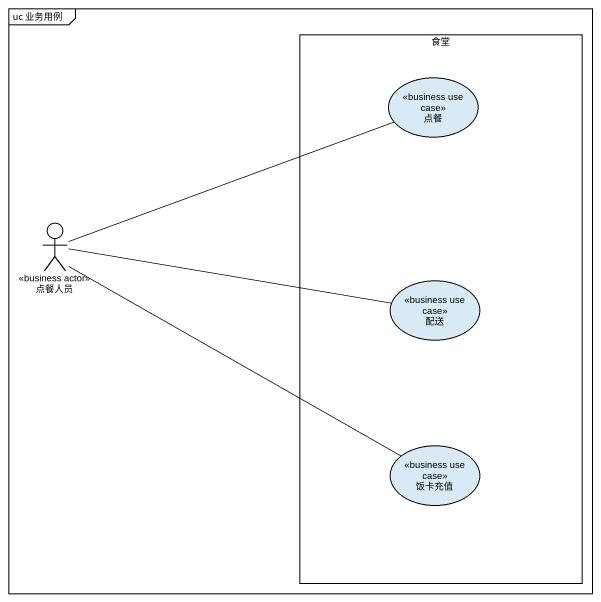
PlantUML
@startuml
mainframe uc 业务用例
rectangle 食堂 {
  usecase 点餐 <<business use case>>
  usecase 配送 <<business use case>>
  usecase 饭卡充值 <<business use case>>
}
actor 点餐人员 <<business actor>>
点餐人员 -right- 点餐
点餐人员 -right- 配送
点餐人员 -right- 饭卡充值
@enduml
